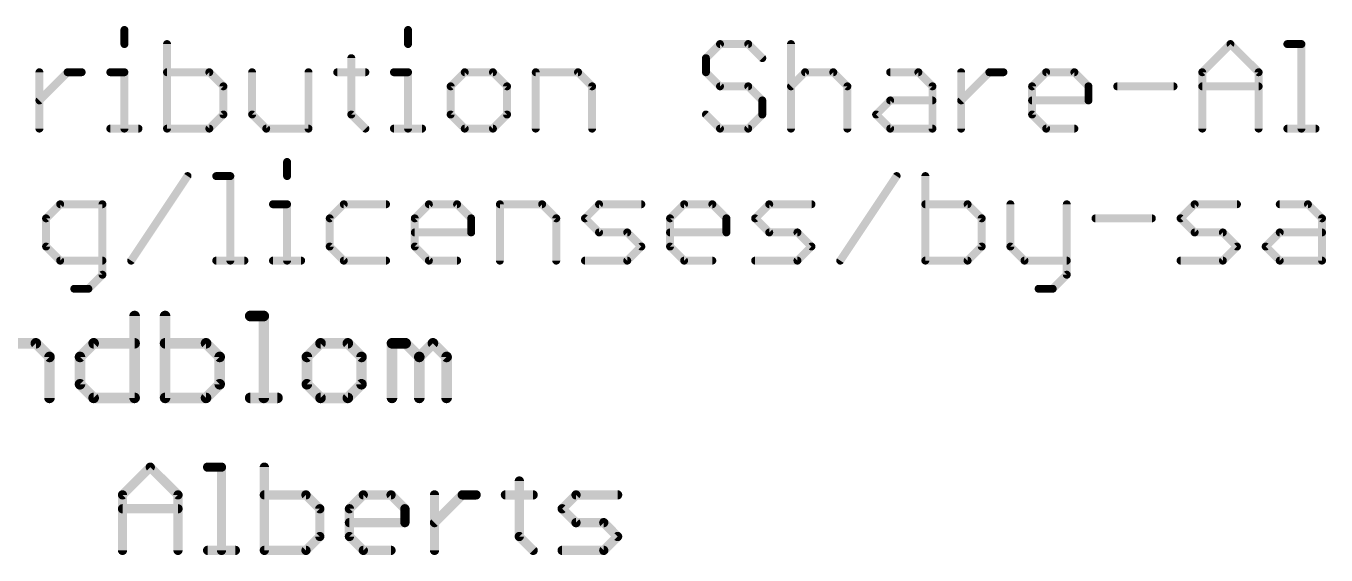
# Model space of a CAD drawing. Extents: x -36 to 71, y -16 to 19.
# Drawn here: x 24.16 to 49.18, y -15.24 to -5.06 of the extents above; entities that cross this region are included whole.
import ezdxf

# ---------------------------------------------------------------- set-up
doc = ezdxf.new("R2010")
doc.units = 0
doc.layers.add('51', color=53, linetype='CONTINUOUS')

msp = doc.modelspace()

# ---------------------------------------------------------------- linework, layer by layer
at = {"layer": '51'}
for points, const_width in [([(26.0567, -5.1376), (26.0567, -5.4088)], 0.1524), ([(31.5139, -5.1376), (31.5139, -5.4088)], 0.1524), ([(26.8769, -5.4088), (26.8769, -7.0358)], 0.1524), ([(37.5168, -5.4088), (37.2456, -5.68)], 0.1524), ([(38.0591, -5.4088), (37.5168, -5.4088)], 0.1524), ([(38.3303, -5.68), (38.0591, -5.4088)], 0.1524), ([(38.8828, -5.4088), (38.8828, -7.0358)], 0.1524), ([(46.7957, -5.9511), (47.338, -5.4088)], 0.1524), ([(47.338, -5.4088), (47.8803, -5.9511)], 0.1524), ([(48.4328, -5.4088), (48.704, -5.4088)], 0.1524), ([(48.704, -5.4088), (48.704, -7.0358)], 0.1524), ([(30.4224, -5.68), (30.4224, -6.7646)], 0.1524), ([(37.2456, -5.68), (37.2456, -5.9511)], 0.1524), ([(24.4212, -7.0358), (24.4212, -5.9511)], 0.1524), ([(24.4212, -6.4935), (24.9635, -5.9511)], 0.1524), ([(24.9635, -5.9511), (25.2347, -5.9511)], 0.1524), ([(25.7855, -5.9511), (26.0567, -5.9511)], 0.1524), ([(26.0567, -5.9511), (26.0567, -7.0358)], 0.1524), ([(27.6904, -5.9511), (26.8769, -5.9511)], 0.1524), ([(27.9616, -6.2223), (27.6904, -5.9511)], 0.1524), ([(28.5141, -5.9511), (28.5141, -6.7646)], 0.1524), ([(29.5988, -7.0358), (29.5988, -5.9511)], 0.1524), ([(30.1513, -5.9511), (30.6936, -5.9511)], 0.1524), ([(31.2427, -5.9511), (31.5139, -5.9511)], 0.1524), ([(31.5139, -5.9511), (31.5139, -7.0358)], 0.1524), ([(32.6053, -5.9511), (32.3341, -6.2223)], 0.1524), ([(33.1476, -5.9511), (32.6053, -5.9511)], 0.1524), ([(33.4188, -6.2223), (33.1476, -5.9511)], 0.1524), ([(33.9713, -7.0358), (33.9713, -5.9511)], 0.1524), ([(33.9713, -5.9511), (34.7848, -5.9511)], 0.1524), ([(34.7848, -5.9511), (35.0559, -6.2223)], 0.1524), ([(37.2456, -5.9511), (37.5168, -6.2223)], 0.1524), ([(38.8828, -6.2223), (39.1539, -5.9511)], 0.1524), ([(39.1539, -5.9511), (39.6962, -5.9511)], 0.1524), ([(39.6962, -5.9511), (39.9674, -6.2223)], 0.1524), ([(40.7911, -5.9511), (41.3334, -5.9511)], 0.1524), ([(41.3334, -5.9511), (41.6046, -6.2223)], 0.1524), ([(42.1571, -7.0358), (42.1571, -5.9511)], 0.1524), ([(42.1571, -6.4935), (42.6994, -5.9511)], 0.1524), ([(42.6994, -5.9511), (42.9706, -5.9511)], 0.1524), ([(43.5214, -6.2223), (43.7925, -5.9511)], 0.1524), ([(43.7925, -5.9511), (44.3349, -5.9511)], 0.1524), ([(44.3349, -5.9511), (44.606, -6.2223)], 0.1524), ([(46.7957, -7.0358), (46.7957, -5.9511)], 0.1524), ([(47.8803, -5.9511), (47.8803, -7.0358)], 0.1524), ([(27.9616, -6.7646), (27.9616, -6.2223)], 0.1524), ([(32.3341, -6.2223), (32.3341, -6.7646)], 0.1524), ([(33.4188, -6.7646), (33.4188, -6.2223)], 0.1524), ([(35.0559, -6.2223), (35.0559, -7.0358)], 0.1524), ([(37.5168, -6.2223), (38.0591, -6.2223)], 0.1524), ([(38.0591, -6.2223), (38.3303, -6.4935)], 0.1524), ([(39.9674, -6.2223), (39.9674, -7.0358)], 0.1524), ([(41.6046, -6.2223), (41.6046, -7.0358)], 0.1524), ([(43.5214, -6.7646), (43.5214, -6.2223)], 0.1524), ([(44.606, -6.2223), (44.606, -6.4935)], 0.1524), ([(45.1585, -6.2223), (46.2432, -6.2223)], 0.1524), ([(46.7957, -6.2223), (47.8803, -6.2223)], 0.1524), ([(38.3303, -6.4935), (38.3303, -6.7646)], 0.1524), ([(40.5199, -6.7646), (40.7911, -6.4935)], 0.1524), ([(40.7911, -6.4935), (41.6046, -6.4935)], 0.1524), ([(44.606, -6.4935), (43.5214, -6.4935)], 0.1524), ([(27.6904, -7.0358), (27.9616, -6.7646)], 0.1524), ([(28.5141, -6.7646), (28.7853, -7.0358)], 0.1524), ([(30.4224, -6.7646), (30.6936, -7.0358)], 0.1524), ([(32.3341, -6.7646), (32.6053, -7.0358)], 0.1524), ([(33.1476, -7.0358), (33.4188, -6.7646)], 0.1524), ([(37.5168, -7.0358), (37.2456, -6.7646)], 0.1524), ([(38.3303, -6.7646), (38.0591, -7.0358)], 0.1524), ([(40.7911, -7.0358), (40.5199, -6.7646)], 0.1524), ([(43.7925, -7.0358), (43.5214, -6.7646)], 0.1524), ([(25.7855, -7.0358), (26.3278, -7.0358)], 0.1524), ([(26.8769, -7.0358), (27.6904, -7.0358)], 0.1524), ([(28.7853, -7.0358), (29.5988, -7.0358)], 0.1524), ([(31.2427, -7.0358), (31.785, -7.0358)], 0.1524), ([(32.6053, -7.0358), (33.1476, -7.0358)], 0.1524), ([(38.0591, -7.0358), (37.5168, -7.0358)], 0.1524), ([(41.6046, -7.0358), (40.7911, -7.0358)], 0.1524), ([(44.3349, -7.0358), (43.7925, -7.0358)], 0.1524), ([(48.4328, -7.0358), (48.9752, -7.0358)], 0.1524), ([(29.1865, -7.6776), (29.1865, -7.9488)], 0.1524), ([(26.1868, -9.5758), (27.2714, -7.9488)], 0.1524), ([(27.8239, -7.9488), (28.0951, -7.9488)], 0.1524), ([(28.0951, -7.9488), (28.0951, -9.5758)], 0.1524), ([(39.8297, -9.5758), (40.9144, -7.9488)], 0.1524), ([(41.4669, -7.9488), (41.4669, -9.5758)], 0.1524), ([(24.8208, -8.4911), (24.5496, -8.7623)], 0.1524), ([(25.6343, -8.4911), (24.8208, -8.4911)], 0.1524), ([(25.6343, -9.847), (25.6343, -8.4911)], 0.1524), ([(28.9154, -8.4911), (29.1865, -8.4911)], 0.1524), ([(29.1865, -8.4911), (29.1865, -9.5758)], 0.1524), ([(30.278, -8.4911), (30.0068, -8.7623)], 0.1524), ([(31.0915, -8.4911), (30.278, -8.4911)], 0.1524), ([(31.644, -8.7623), (31.9151, -8.4911)], 0.1524), ([(31.9151, -8.4911), (32.4575, -8.4911)], 0.1524), ([(32.4575, -8.4911), (32.7286, -8.7623)], 0.1524), ([(33.2811, -9.5758), (33.2811, -8.4911)], 0.1524), ([(33.2811, -8.4911), (34.0946, -8.4911)], 0.1524), ([(34.0946, -8.4911), (34.3658, -8.7623)], 0.1524), ([(34.9183, -8.7623), (35.1894, -8.4911)], 0.1524), ([(35.1894, -8.4911), (36.0029, -8.4911)], 0.1524), ([(36.5554, -8.7623), (36.8266, -8.4911)], 0.1524), ([(36.8266, -8.4911), (37.3689, -8.4911)], 0.1524), ([(37.3689, -8.4911), (37.6401, -8.7623)], 0.1524), ([(38.1926, -8.7623), (38.4637, -8.4911)], 0.1524), ([(38.4637, -8.4911), (39.2772, -8.4911)], 0.1524), ([(42.2804, -8.4911), (41.4669, -8.4911)], 0.1524), ([(42.5516, -8.7623), (42.2804, -8.4911)], 0.1524), ([(43.1041, -8.4911), (43.1041, -9.3046)], 0.1524), ([(44.1887, -8.4911), (44.1887, -9.847)], 0.1524), ([(46.3784, -8.7623), (46.6495, -8.4911)], 0.1524), ([(46.6495, -8.4911), (47.463, -8.4911)], 0.1524), ([(48.2867, -8.4911), (48.829, -8.4911)], 0.1524), ([(48.829, -8.4911), (49.1002, -8.7623)], 0.1524), ([(24.5496, -8.7623), (24.5496, -9.3046)], 0.1524), ([(30.0068, -8.7623), (30.0068, -9.3046)], 0.1524), ([(31.644, -9.3046), (31.644, -8.7623)], 0.1524), ([(32.7286, -8.7623), (32.7286, -9.0335)], 0.1524), ([(34.3658, -8.7623), (34.3658, -9.5758)], 0.1524), ([(35.1894, -9.0335), (34.9183, -8.7623)], 0.1524), ([(36.5554, -9.3046), (36.5554, -8.7623)], 0.1524), ([(37.6401, -8.7623), (37.6401, -9.0335)], 0.1524), ([(38.4637, -9.0335), (38.1926, -8.7623)], 0.1524), ([(42.5516, -9.3046), (42.5516, -8.7623)], 0.1524), ([(44.7412, -8.7623), (45.8259, -8.7623)], 0.1524), ([(46.6495, -9.0335), (46.3784, -8.7623)], 0.1524), ([(49.1002, -8.7623), (49.1002, -9.5758)], 0.1524), ([(32.7286, -9.0335), (31.644, -9.0335)], 0.1524), ([(35.7318, -9.0335), (35.1894, -9.0335)], 0.1524), ([(36.0029, -9.3046), (35.7318, -9.0335)], 0.1524), ([(37.6401, -9.0335), (36.5554, -9.0335)], 0.1524), ([(39.0061, -9.0335), (38.4637, -9.0335)], 0.1524), ([(39.2772, -9.3046), (39.0061, -9.0335)], 0.1524), ([(47.1919, -9.0335), (46.6495, -9.0335)], 0.1524), ([(47.463, -9.3046), (47.1919, -9.0335)], 0.1524), ([(48.0155, -9.3046), (48.2867, -9.0335)], 0.1524), ([(48.2867, -9.0335), (49.1002, -9.0335)], 0.1524), ([(24.5496, -9.3046), (24.8208, -9.5758)], 0.1524), ([(30.0068, -9.3046), (30.278, -9.5758)], 0.1524), ([(31.9151, -9.5758), (31.644, -9.3046)], 0.1524), ([(35.7318, -9.5758), (36.0029, -9.3046)], 0.1524), ([(36.8266, -9.5758), (36.5554, -9.3046)], 0.1524), ([(39.0061, -9.5758), (39.2772, -9.3046)], 0.1524), ([(42.2804, -9.5758), (42.5516, -9.3046)], 0.1524), ([(43.1041, -9.3046), (43.3752, -9.5758)], 0.1524), ([(47.1919, -9.5758), (47.463, -9.3046)], 0.1524), ([(48.2867, -9.5758), (48.0155, -9.3046)], 0.1524), ([(24.8208, -9.5758), (25.6343, -9.5758)], 0.1524), ([(27.8239, -9.5758), (28.3663, -9.5758)], 0.1524), ([(28.9154, -9.5758), (29.4577, -9.5758)], 0.1524), ([(30.278, -9.5758), (31.0915, -9.5758)], 0.1524), ([(32.4575, -9.5758), (31.9151, -9.5758)], 0.1524), ([(34.9183, -9.5758), (35.7318, -9.5758)], 0.1524), ([(37.3689, -9.5758), (36.8266, -9.5758)], 0.1524), ([(38.1926, -9.5758), (39.0061, -9.5758)], 0.1524), ([(41.4669, -9.5758), (42.2804, -9.5758)], 0.1524), ([(43.3752, -9.5758), (44.1887, -9.5758)], 0.1524), ([(46.3784, -9.5758), (47.1919, -9.5758)], 0.1524), ([(49.1002, -9.5758), (48.2867, -9.5758)], 0.1524), ([(25.3631, -10.1181), (25.6343, -9.847)], 0.1524), ([(44.1887, -9.847), (43.9175, -10.1181)], 0.1524), ([(25.0919, -10.1181), (25.3631, -10.1181)], 0.1524), ([(43.9175, -10.1181), (43.6464, -10.1181)], 0.1524), ([(26.253, -10.6413), (26.253, -12.2174)], 0.2032), ([(26.8394, -10.6413), (26.8394, -12.2174)], 0.2032), ([(28.4766, -10.6413), (28.7393, -10.6413)], 0.2032), ([(28.7393, -10.6413), (28.7393, -12.2174)], 0.2032), ([(23.5651, -11.1666), (24.3532, -11.1666)], 0.2032), ([(24.3532, -11.1666), (24.6159, -11.4293)], 0.2032), ([(25.2023, -11.4293), (25.4649, -11.1666)], 0.2032), ([(25.4649, -11.1666), (26.253, -11.1666)], 0.2032), ([(27.6275, -11.1666), (26.8394, -11.1666)], 0.2032), ([(27.8902, -11.4293), (27.6275, -11.1666)], 0.2032), ([(29.8307, -11.1666), (29.568, -11.4293)], 0.2032), ([(30.3561, -11.1666), (29.8307, -11.1666)], 0.2032), ([(30.6188, -11.4293), (30.3561, -11.1666)], 0.2032), ([(31.2052, -12.2174), (31.2052, -11.1666)], 0.2032), ([(31.2052, -11.1666), (31.4679, -11.1666)], 0.2032), ([(31.4679, -11.1666), (31.7305, -11.4293)], 0.2032), ([(31.7305, -11.4293), (31.9932, -11.1666)], 0.2032), ([(31.9932, -11.1666), (32.2559, -11.4293)], 0.2032), ([(24.6159, -11.4293), (24.6159, -12.2174)], 0.2032), ([(25.2023, -11.9547), (25.2023, -11.4293)], 0.2032), ([(27.8902, -11.9547), (27.8902, -11.4293)], 0.2032), ([(29.568, -11.4293), (29.568, -11.9547)], 0.2032), ([(30.6188, -11.9547), (30.6188, -11.4293)], 0.2032), ([(31.7305, -11.4293), (31.7305, -12.2174)], 0.2032), ([(32.2559, -11.4293), (32.2559, -12.2174)], 0.2032), ([(25.4649, -12.2174), (25.2023, -11.9547)], 0.2032), ([(27.6275, -12.2174), (27.8902, -11.9547)], 0.2032), ([(29.568, -11.9547), (29.8307, -12.2174)], 0.2032), ([(30.3561, -12.2174), (30.6188, -11.9547)], 0.2032), ([(26.253, -12.2174), (25.4649, -12.2174)], 0.2032), ([(26.8394, -12.2174), (27.6275, -12.2174)], 0.2032), ([(28.4766, -12.2174), (29.002, -12.2174)], 0.2032), ([(29.8307, -12.2174), (30.3561, -12.2174)], 0.2032), ([(26.0206, -14.0834), (26.5544, -13.5495)], 0.1778), ([(26.5544, -13.5495), (27.0883, -14.0834)], 0.1778), ([(27.6577, -13.5495), (27.9247, -13.5495)], 0.1778), ([(27.9247, -13.5495), (27.9247, -15.1511)], 0.1778), ([(28.7492, -13.5495), (28.7492, -15.1511)], 0.1778), ([(33.6547, -13.8165), (33.6547, -14.8842)], 0.1778), ([(26.0206, -15.1511), (26.0206, -14.0834)], 0.1778), ([(27.0883, -14.0834), (27.0883, -15.1511)], 0.1778), ([(29.55, -14.0834), (28.7492, -14.0834)], 0.1778), ([(29.8169, -14.3503), (29.55, -14.0834)], 0.1778), ([(30.3863, -14.3503), (30.6532, -14.0834)], 0.1778), ([(30.6532, -14.0834), (31.1871, -14.0834)], 0.1778), ([(31.1871, -14.0834), (31.454, -14.3503)], 0.1778), ([(32.0235, -15.1511), (32.0235, -14.0834)], 0.1778), ([(32.0235, -14.6172), (32.5573, -14.0834)], 0.1778), ([(32.5573, -14.0834), (32.8243, -14.0834)], 0.1778), ([(33.3878, -14.0834), (33.9216, -14.0834)], 0.1778), ([(34.4792, -14.3503), (34.7461, -14.0834)], 0.1778), ([(34.7461, -14.0834), (35.5469, -14.0834)], 0.1778), ([(26.0206, -14.3503), (27.0883, -14.3503)], 0.1778), ([(29.8169, -14.8842), (29.8169, -14.3503)], 0.1778), ([(30.3863, -14.8842), (30.3863, -14.3503)], 0.1778), ([(31.454, -14.3503), (31.454, -14.6172)], 0.1778), ([(34.7461, -14.6172), (34.4792, -14.3503)], 0.1778), ([(31.454, -14.6172), (30.3863, -14.6172)], 0.1778), ([(35.28, -14.6172), (34.7461, -14.6172)], 0.1778), ([(35.5469, -14.8842), (35.28, -14.6172)], 0.1778), ([(29.55, -15.1511), (29.8169, -14.8842)], 0.1778), ([(30.6532, -15.1511), (30.3863, -14.8842)], 0.1778), ([(33.6547, -14.8842), (33.9216, -15.1511)], 0.1778), ([(35.28, -15.1511), (35.5469, -14.8842)], 0.1778), ([(27.6577, -15.1511), (28.1916, -15.1511)], 0.1778), ([(28.7492, -15.1511), (29.55, -15.1511)], 0.1778), ([(31.1871, -15.1511), (30.6532, -15.1511)], 0.1778), ([(34.4792, -15.1511), (35.28, -15.1511)], 0.1778)]:
    msp.add_lwpolyline(points, dxfattribs=dict(at, const_width=const_width))
for points, const_width in [([(26.0948, -5.1376, 1), (26.0186, -5.1376)], 0.0762), ([(31.552, -5.1376, 1), (31.4758, -5.1376)], 0.0762), ([(26.0186, -5.4088, 1), (26.0948, -5.4088)], 0.0762), ([(26.915, -5.4088, 1), (26.8388, -5.4088)], 0.0762), ([(31.4758, -5.4088, 1), (31.552, -5.4088)], 0.0762), ([(37.5168, -5.3707, 1), (37.5168, -5.4469)], 0.0762), ([(37.5437, -5.4358, 1), (37.4898, -5.3819)], 0.0762), ([(38.086, -5.3819, 1), (38.0322, -5.4358)], 0.0762), ([(38.0591, -5.4469, 1), (38.0591, -5.3707)], 0.0762), ([(38.9209, -5.4088, 1), (38.8447, -5.4088)], 0.0762), ([(47.3649, -5.3819, 1), (47.3111, -5.4358)], 0.0762), ([(47.3649, -5.4358, 1), (47.3111, -5.3819)], 0.0762), ([(48.4328, -5.3707, 1), (48.4328, -5.4469)], 0.0762), ([(48.7421, -5.4088, 1), (48.6659, -5.4088)], 0.0762), ([(48.704, -5.4469, 1), (48.704, -5.3707)], 0.0762), ([(30.4605, -5.68, 1), (30.3843, -5.68)], 0.0762), ([(37.2837, -5.68, 1), (37.2075, -5.68)], 0.0762), ([(37.2187, -5.653, 1), (37.2725, -5.7069)], 0.0762), ([(38.3033, -5.7069, 1), (38.3572, -5.653)], 0.0762), ([(24.4593, -5.9511, 1), (24.3831, -5.9511)], 0.0762), ([(24.9635, -5.913, 1), (24.9635, -5.9892)], 0.0762), ([(24.9905, -5.9781, 1), (24.9366, -5.9242)], 0.0762), ([(25.2347, -5.9892, 1), (25.2347, -5.913)], 0.0762), ([(25.7855, -5.913, 1), (25.7855, -5.9892)], 0.0762), ([(26.0948, -5.9511, 1), (26.0186, -5.9511)], 0.0762), ([(26.0567, -5.9892, 1), (26.0567, -5.913)], 0.0762), ([(26.8769, -5.913, 1), (26.8769, -5.9892)], 0.0762), ([(27.7174, -5.9242, 1), (27.6635, -5.9781)], 0.0762), ([(27.6904, -5.9892, 1), (27.6904, -5.913)], 0.0762), ([(28.5522, -5.9511, 1), (28.476, -5.9511)], 0.0762), ([(29.6369, -5.9511, 1), (29.5607, -5.9511)], 0.0762), ([(30.1513, -5.913, 1), (30.1513, -5.9892)], 0.0762), ([(30.6936, -5.9892, 1), (30.6936, -5.913)], 0.0762), ([(31.2427, -5.913, 1), (31.2427, -5.9892)], 0.0762), ([(31.552, -5.9511, 1), (31.4758, -5.9511)], 0.0762), ([(31.5139, -5.9892, 1), (31.5139, -5.913)], 0.0762), ([(32.6053, -5.913, 1), (32.6053, -5.9892)], 0.0762), ([(32.6322, -5.9781, 1), (32.5783, -5.9242)], 0.0762), ([(33.1746, -5.9242, 1), (33.1207, -5.9781)], 0.0762), ([(33.1476, -5.9892, 1), (33.1476, -5.913)], 0.0762), ([(34.0094, -5.9511, 1), (33.9332, -5.9511)], 0.0762), ([(33.9713, -5.913, 1), (33.9713, -5.9892)], 0.0762), ([(34.8117, -5.9242, 1), (34.7578, -5.9781)], 0.0762), ([(34.7848, -5.9892, 1), (34.7848, -5.913)], 0.0762), ([(37.2725, -5.9242, 1), (37.2187, -5.9781)], 0.0762), ([(37.2075, -5.9511, 1), (37.2837, -5.9511)], 0.0762), ([(39.1539, -5.913, 1), (39.1539, -5.9892)], 0.0762), ([(39.1809, -5.9781, 1), (39.127, -5.9242)], 0.0762), ([(39.7232, -5.9242, 1), (39.6693, -5.9781)], 0.0762), ([(39.6962, -5.9892, 1), (39.6962, -5.913)], 0.0762), ([(40.7911, -5.913, 1), (40.7911, -5.9892)], 0.0762), ([(41.3603, -5.9242, 1), (41.3065, -5.9781)], 0.0762), ([(41.3334, -5.9892, 1), (41.3334, -5.913)], 0.0762), ([(42.1952, -5.9511, 1), (42.119, -5.9511)], 0.0762), ([(42.6994, -5.913, 1), (42.6994, -5.9892)], 0.0762), ([(42.7263, -5.9781, 1), (42.6725, -5.9242)], 0.0762), ([(42.9706, -5.9892, 1), (42.9706, -5.913)], 0.0762), ([(43.7925, -5.913, 1), (43.7925, -5.9892)], 0.0762), ([(43.8195, -5.9781, 1), (43.7656, -5.9242)], 0.0762), ([(44.3618, -5.9242, 1), (44.3079, -5.9781)], 0.0762), ([(44.3349, -5.9892, 1), (44.3349, -5.913)], 0.0762), ([(46.7687, -5.9242, 1), (46.8226, -5.9781)], 0.0762), ([(46.8338, -5.9511, 1), (46.7576, -5.9511)], 0.0762), ([(47.9184, -5.9511, 1), (47.8422, -5.9511)], 0.0762), ([(47.8534, -5.9781, 1), (47.9073, -5.9242)], 0.0762), ([(27.9997, -6.2223, 1), (27.9235, -6.2223)], 0.0762), ([(27.9347, -6.2492, 1), (27.9885, -6.1954)], 0.0762), ([(32.3722, -6.2223, 1), (32.296, -6.2223)], 0.0762), ([(32.3072, -6.1954, 1), (32.3611, -6.2492)], 0.0762), ([(33.4569, -6.2223, 1), (33.3807, -6.2223)], 0.0762), ([(33.3918, -6.2492, 1), (33.4457, -6.1954)], 0.0762), ([(35.094, -6.2223, 1), (35.0178, -6.2223)], 0.0762), ([(35.029, -6.2492, 1), (35.0829, -6.1954)], 0.0762), ([(37.5168, -6.1842, 1), (37.5168, -6.2604)], 0.0762), ([(37.4898, -6.2492, 1), (37.5437, -6.1954)], 0.0762), ([(38.086, -6.1954, 1), (38.0321, -6.2492)], 0.0762), ([(38.0591, -6.2604, 1), (38.0591, -6.1842)], 0.0762), ([(38.8558, -6.1954, 1), (38.9097, -6.2492)], 0.0762), ([(40.0055, -6.2223, 1), (39.9293, -6.2223)], 0.0762), ([(39.9405, -6.2492, 1), (39.9944, -6.1954)], 0.0762), ([(41.6427, -6.2223, 1), (41.5665, -6.2223)], 0.0762), ([(41.5776, -6.2492, 1), (41.6315, -6.1954)], 0.0762), ([(43.5595, -6.2223, 1), (43.4833, -6.2223)], 0.0762), ([(43.4944, -6.1954, 1), (43.5483, -6.2492)], 0.0762), ([(44.6441, -6.2223, 1), (44.5679, -6.2223)], 0.0762), ([(44.5791, -6.2492, 1), (44.633, -6.1954)], 0.0762), ([(45.1585, -6.1842, 1), (45.1585, -6.2604)], 0.0762), ([(46.2432, -6.2604, 1), (46.2432, -6.1842)], 0.0762), ([(46.7957, -6.1842, 1), (46.7957, -6.2604)], 0.0762), ([(47.8803, -6.2604, 1), (47.8803, -6.1842)], 0.0762), ([(24.3943, -6.4665, 1), (24.4481, -6.5204)], 0.0762), ([(38.3684, -6.4935, 1), (38.2922, -6.4935)], 0.0762), ([(38.3033, -6.5204, 1), (38.3572, -6.4665)], 0.0762), ([(40.7911, -6.4554, 1), (40.7911, -6.5316)], 0.0762), ([(40.818, -6.5204, 1), (40.7641, -6.4665)], 0.0762), ([(41.6046, -6.5316, 1), (41.6046, -6.4554)], 0.0762), ([(42.1301, -6.4665, 1), (42.184, -6.5204)], 0.0762), ([(43.5214, -6.4554, 1), (43.5214, -6.5316)], 0.0762), ([(44.5679, -6.4935, 1), (44.6441, -6.4935)], 0.0762), ([(44.606, -6.5316, 1), (44.606, -6.4554)], 0.0762), ([(27.9235, -6.7646, 1), (27.9997, -6.7646)], 0.0762), ([(27.9885, -6.7916, 1), (27.9347, -6.7377)], 0.0762), ([(28.541, -6.7377, 1), (28.4872, -6.7916)], 0.0762), ([(28.476, -6.7646, 1), (28.5522, -6.7646)], 0.0762), ([(30.4494, -6.7377, 1), (30.3955, -6.7916)], 0.0762), ([(30.3843, -6.7646, 1), (30.4605, -6.7646)], 0.0762), ([(32.3611, -6.7377, 1), (32.3072, -6.7916)], 0.0762), ([(32.296, -6.7646, 1), (32.3722, -6.7646)], 0.0762), ([(33.3807, -6.7646, 1), (33.4569, -6.7646)], 0.0762), ([(33.4457, -6.7916, 1), (33.3918, -6.7377)], 0.0762), ([(37.2725, -6.7377, 1), (37.2187, -6.7916)], 0.0762), ([(38.2922, -6.7646, 1), (38.3684, -6.7646)], 0.0762), ([(38.3572, -6.7916, 1), (38.3033, -6.7377)], 0.0762), ([(40.5469, -6.7377, 1), (40.493, -6.7916)], 0.0762), ([(40.493, -6.7377, 1), (40.5469, -6.7916)], 0.0762), ([(43.5483, -6.7377, 1), (43.4944, -6.7916)], 0.0762), ([(43.4833, -6.7646, 1), (43.5595, -6.7646)], 0.0762), ([(24.3831, -7.0358, 1), (24.4593, -7.0358)], 0.0762), ([(25.7855, -6.9977, 1), (25.7855, -7.0739)], 0.0762), ([(26.0186, -7.0358, 1), (26.0948, -7.0358)], 0.0762), ([(26.3278, -7.0739, 1), (26.3278, -6.9977)], 0.0762), ([(26.8769, -6.9977, 1), (26.8769, -7.0739)], 0.0762), ([(26.8388, -7.0358, 1), (26.915, -7.0358)], 0.0762), ([(27.6635, -7.0089, 1), (27.7174, -7.0627)], 0.0762), ([(27.6904, -7.0739, 1), (27.6904, -6.9977)], 0.0762), ([(28.7853, -6.9977, 1), (28.7853, -7.0739)], 0.0762), ([(28.7583, -7.0627, 1), (28.8122, -7.0089)], 0.0762), ([(29.5607, -7.0358, 1), (29.6369, -7.0358)], 0.0762), ([(29.5988, -7.0739, 1), (29.5988, -6.9977)], 0.0762), ([(30.6666, -7.0627, 1), (30.7205, -7.0089)], 0.0762), ([(31.2427, -6.9977, 1), (31.2427, -7.0739)], 0.0762), ([(31.4758, -7.0358, 1), (31.552, -7.0358)], 0.0762), ([(31.785, -7.0739, 1), (31.785, -6.9977)], 0.0762), ([(32.6053, -6.9977, 1), (32.6053, -7.0739)], 0.0762), ([(32.5783, -7.0627, 1), (32.6322, -7.0089)], 0.0762), ([(33.1207, -7.0089, 1), (33.1746, -7.0627)], 0.0762), ([(33.1476, -7.0739, 1), (33.1476, -6.9977)], 0.0762), ([(33.9332, -7.0358, 1), (34.0094, -7.0358)], 0.0762), ([(35.0178, -7.0358, 1), (35.094, -7.0358)], 0.0762), ([(37.5168, -6.9977, 1), (37.5168, -7.0739)], 0.0762), ([(37.4898, -7.0627, 1), (37.5437, -7.0089)], 0.0762), ([(38.0322, -7.0089, 1), (38.086, -7.0627)], 0.0762), ([(38.0591, -7.0739, 1), (38.0591, -6.9977)], 0.0762), ([(38.8447, -7.0358, 1), (38.9209, -7.0358)], 0.0762), ([(39.9293, -7.0358, 1), (40.0055, -7.0358)], 0.0762), ([(40.7911, -6.9977, 1), (40.7911, -7.0739)], 0.0762), ([(40.7641, -7.0627, 1), (40.818, -7.0089)], 0.0762), ([(41.5665, -7.0358, 1), (41.6427, -7.0358)], 0.0762), ([(41.6046, -7.0739, 1), (41.6046, -6.9977)], 0.0762), ([(42.119, -7.0358, 1), (42.1952, -7.0358)], 0.0762), ([(43.7925, -6.9977, 1), (43.7925, -7.0739)], 0.0762), ([(43.7656, -7.0627, 1), (43.8195, -7.0089)], 0.0762), ([(44.3349, -7.0739, 1), (44.3349, -6.9977)], 0.0762), ([(46.7576, -7.0358, 1), (46.8338, -7.0358)], 0.0762), ([(47.8422, -7.0358, 1), (47.9184, -7.0358)], 0.0762), ([(48.4328, -6.9977, 1), (48.4328, -7.0739)], 0.0762), ([(48.6659, -7.0358, 1), (48.7421, -7.0358)], 0.0762), ([(48.9752, -7.0739, 1), (48.9752, -6.9977)], 0.0762), ([(29.2246, -7.6776, 1), (29.1484, -7.6776)], 0.0762), ([(27.3031, -7.9699, 1), (27.2397, -7.9277)], 0.0762), ([(27.8239, -7.9107, 1), (27.8239, -7.9869)], 0.0762), ([(28.1332, -7.9488, 1), (28.057, -7.9488)], 0.0762), ([(28.0951, -7.9869, 1), (28.0951, -7.9107)], 0.0762), ([(29.1484, -7.9488, 1), (29.2246, -7.9488)], 0.0762), ([(40.9461, -7.9699, 1), (40.8827, -7.9277)], 0.0762), ([(41.505, -7.9488, 1), (41.4288, -7.9488)], 0.0762), ([(24.8208, -8.453, 1), (24.8208, -8.5292)], 0.0762), ([(24.8477, -8.5181, 1), (24.7938, -8.4642)], 0.0762), ([(25.6724, -8.4911, 1), (25.5962, -8.4911)], 0.0762), ([(25.6343, -8.5292, 1), (25.6343, -8.453)], 0.0762), ([(28.9154, -8.453, 1), (28.9154, -8.5292)], 0.0762), ([(29.2246, -8.4911, 1), (29.1484, -8.4911)], 0.0762), ([(29.1865, -8.5292, 1), (29.1865, -8.453)], 0.0762), ([(30.278, -8.453, 1), (30.278, -8.5292)], 0.0762), ([(30.3049, -8.5181, 1), (30.251, -8.4642)], 0.0762), ([(31.0915, -8.5292, 1), (31.0915, -8.453)], 0.0762), ([(31.9151, -8.453, 1), (31.9151, -8.5292)], 0.0762), ([(31.9421, -8.5181, 1), (31.8882, -8.4642)], 0.0762), ([(32.4844, -8.4642, 1), (32.4305, -8.5181)], 0.0762), ([(32.4575, -8.5292, 1), (32.4575, -8.453)], 0.0762), ([(33.3192, -8.4911, 1), (33.243, -8.4911)], 0.0762), ([(33.2811, -8.453, 1), (33.2811, -8.5292)], 0.0762), ([(34.1215, -8.4642, 1), (34.0677, -8.5181)], 0.0762), ([(34.0946, -8.5292, 1), (34.0946, -8.453)], 0.0762), ([(35.1894, -8.453, 1), (35.1894, -8.5292)], 0.0762), ([(35.2164, -8.5181, 1), (35.1625, -8.4642)], 0.0762), ([(36.0029, -8.5292, 1), (36.0029, -8.453)], 0.0762), ([(36.8266, -8.453, 1), (36.8266, -8.5292)], 0.0762), ([(36.8535, -8.5181, 1), (36.7996, -8.4642)], 0.0762), ([(37.3959, -8.4642, 1), (37.342, -8.5181)], 0.0762), ([(37.3689, -8.5292, 1), (37.3689, -8.453)], 0.0762), ([(38.4637, -8.453, 1), (38.4637, -8.5292)], 0.0762), ([(38.4907, -8.5181, 1), (38.4368, -8.4642)], 0.0762), ([(39.2772, -8.5292, 1), (39.2772, -8.453)], 0.0762), ([(41.4669, -8.453, 1), (41.4669, -8.5292)], 0.0762), ([(42.3073, -8.4642, 1), (42.2534, -8.5181)], 0.0762), ([(42.2804, -8.5292, 1), (42.2804, -8.453)], 0.0762), ([(43.1422, -8.4911, 1), (43.066, -8.4911)], 0.0762), ([(44.2268, -8.4911, 1), (44.1506, -8.4911)], 0.0762), ([(46.6495, -8.453, 1), (46.6495, -8.5292)], 0.0762), ([(46.6765, -8.5181, 1), (46.6226, -8.4642)], 0.0762), ([(47.463, -8.5292, 1), (47.463, -8.453)], 0.0762), ([(48.2867, -8.453, 1), (48.2867, -8.5292)], 0.0762), ([(48.856, -8.4642, 1), (48.8021, -8.5181)], 0.0762), ([(48.829, -8.5292, 1), (48.829, -8.453)], 0.0762), ([(24.5877, -8.7623, 1), (24.5115, -8.7623)], 0.0762), ([(24.5227, -8.7354, 1), (24.5766, -8.7892)], 0.0762), ([(30.0449, -8.7623, 1), (29.9687, -8.7623)], 0.0762), ([(29.9799, -8.7354, 1), (30.0337, -8.7892)], 0.0762), ([(31.6821, -8.7623, 1), (31.6059, -8.7623)], 0.0762), ([(31.617, -8.7354, 1), (31.6709, -8.7892)], 0.0762), ([(32.7667, -8.7623, 1), (32.6905, -8.7623)], 0.0762), ([(32.7017, -8.7892, 1), (32.7556, -8.7354)], 0.0762), ([(34.4039, -8.7623, 1), (34.3277, -8.7623)], 0.0762), ([(34.3388, -8.7892, 1), (34.3927, -8.7354)], 0.0762), ([(34.9452, -8.7354, 1), (34.8913, -8.7892)], 0.0762), ([(34.8913, -8.7354, 1), (34.9452, -8.7892)], 0.0762), ([(36.5935, -8.7623, 1), (36.5173, -8.7623)], 0.0762), ([(36.5285, -8.7354, 1), (36.5824, -8.7892)], 0.0762), ([(37.6782, -8.7623, 1), (37.602, -8.7623)], 0.0762), ([(37.6131, -8.7892, 1), (37.667, -8.7354)], 0.0762), ([(38.2195, -8.7354, 1), (38.1656, -8.7892)], 0.0762), ([(38.1656, -8.7354, 1), (38.2195, -8.7892)], 0.0762), ([(42.5897, -8.7623, 1), (42.5135, -8.7623)], 0.0762), ([(42.5246, -8.7892, 1), (42.5785, -8.7354)], 0.0762), ([(44.7412, -8.7242, 1), (44.7412, -8.8004)], 0.0762), ([(45.8259, -8.8004, 1), (45.8259, -8.7242)], 0.0762), ([(46.4053, -8.7354, 1), (46.3514, -8.7892)], 0.0762), ([(46.3514, -8.7354, 1), (46.4053, -8.7892)], 0.0762), ([(49.1383, -8.7623, 1), (49.0621, -8.7623)], 0.0762), ([(49.0732, -8.7892, 1), (49.1271, -8.7354)], 0.0762), ([(31.644, -8.9954, 1), (31.644, -9.0716)], 0.0762), ([(32.6905, -9.0335, 1), (32.7667, -9.0335)], 0.0762), ([(32.7286, -9.0716, 1), (32.7286, -8.9954)], 0.0762), ([(35.1894, -8.9954, 1), (35.1894, -9.0716)], 0.0762), ([(35.1625, -9.0604, 1), (35.2164, -9.0065)], 0.0762), ([(35.7587, -9.0065, 1), (35.7048, -9.0604)], 0.0762), ([(35.7318, -9.0716, 1), (35.7318, -8.9954)], 0.0762), ([(36.5554, -8.9954, 1), (36.5554, -9.0716)], 0.0762), ([(37.602, -9.0335, 1), (37.6782, -9.0335)], 0.0762), ([(37.6401, -9.0716, 1), (37.6401, -8.9954)], 0.0762), ([(38.4637, -8.9954, 1), (38.4637, -9.0716)], 0.0762), ([(38.4368, -9.0604, 1), (38.4907, -9.0065)], 0.0762), ([(39.033, -9.0065, 1), (38.9791, -9.0604)], 0.0762), ([(39.0061, -9.0716, 1), (39.0061, -8.9954)], 0.0762), ([(46.6495, -8.9954, 1), (46.6495, -9.0716)], 0.0762), ([(46.6226, -9.0604, 1), (46.6765, -9.0065)], 0.0762), ([(47.2188, -9.0065, 1), (47.1649, -9.0604)], 0.0762), ([(47.1919, -9.0716, 1), (47.1919, -8.9954)], 0.0762), ([(48.2867, -8.9954, 1), (48.2867, -9.0716)], 0.0762), ([(48.3136, -9.0604, 1), (48.2597, -9.0065)], 0.0762), ([(49.1002, -9.0716, 1), (49.1002, -8.9954)], 0.0762), ([(24.5766, -9.2777, 1), (24.5227, -9.3316)], 0.0762), ([(30.0337, -9.2777, 1), (29.9799, -9.3316)], 0.0762), ([(31.6709, -9.2777, 1), (31.617, -9.3316)], 0.0762), ([(36.0299, -9.3316, 1), (35.976, -9.2777)], 0.0762), ([(35.976, -9.3316, 1), (36.0299, -9.2777)], 0.0762), ([(36.5824, -9.2777, 1), (36.5285, -9.3316)], 0.0762), ([(39.3042, -9.3316, 1), (39.2503, -9.2777)], 0.0762), ([(39.2503, -9.3316, 1), (39.3042, -9.2777)], 0.0762), ([(42.5785, -9.3316, 1), (42.5246, -9.2777)], 0.0762), ([(43.131, -9.2777, 1), (43.0771, -9.3316)], 0.0762), ([(47.49, -9.3316, 1), (47.4361, -9.2777)], 0.0762), ([(47.4361, -9.3316, 1), (47.49, -9.2777)], 0.0762), ([(48.0425, -9.2777, 1), (47.9886, -9.3316)], 0.0762), ([(47.9886, -9.2777, 1), (48.0425, -9.3316)], 0.0762), ([(24.5115, -9.3046, 1), (24.5877, -9.3046)], 0.0762), ([(24.8208, -9.5377, 1), (24.8208, -9.6139)], 0.0762), ([(25.6343, -9.6139, 1), (25.6343, -9.5377)], 0.0762), ([(27.8239, -9.5377, 1), (27.8239, -9.6139)], 0.0762), ([(28.3663, -9.6139, 1), (28.3663, -9.5377)], 0.0762), ([(28.9154, -9.5377, 1), (28.9154, -9.6139)], 0.0762), ([(29.4577, -9.6139, 1), (29.4577, -9.5377)], 0.0762), ([(29.9687, -9.3046, 1), (30.0449, -9.3046)], 0.0762), ([(30.278, -9.5377, 1), (30.278, -9.6139)], 0.0762), ([(31.0915, -9.6139, 1), (31.0915, -9.5377)], 0.0762), ([(31.6059, -9.3046, 1), (31.6821, -9.3046)], 0.0762), ([(31.9151, -9.5377, 1), (31.9151, -9.6139)], 0.0762), ([(32.4575, -9.6139, 1), (32.4575, -9.5377)], 0.0762), ([(34.9183, -9.5377, 1), (34.9183, -9.6139)], 0.0762), ([(35.7318, -9.6139, 1), (35.7318, -9.5377)], 0.0762), ([(36.5173, -9.3046, 1), (36.5935, -9.3046)], 0.0762), ([(36.8266, -9.5377, 1), (36.8266, -9.6139)], 0.0762), ([(37.3689, -9.6139, 1), (37.3689, -9.5377)], 0.0762), ([(38.1926, -9.5377, 1), (38.1926, -9.6139)], 0.0762), ([(39.0061, -9.6139, 1), (39.0061, -9.5377)], 0.0762), ([(41.4669, -9.5377, 1), (41.4669, -9.6139)], 0.0762), ([(42.2804, -9.6139, 1), (42.2804, -9.5377)], 0.0762), ([(42.5135, -9.3046, 1), (42.5897, -9.3046)], 0.0762), ([(43.066, -9.3046, 1), (43.1422, -9.3046)], 0.0762), ([(43.3752, -9.5377, 1), (43.3752, -9.6139)], 0.0762), ([(44.1887, -9.6139, 1), (44.1887, -9.5377)], 0.0762), ([(46.3784, -9.5377, 1), (46.3784, -9.6139)], 0.0762), ([(47.1919, -9.6139, 1), (47.1919, -9.5377)], 0.0762), ([(48.2867, -9.5377, 1), (48.2867, -9.6139)], 0.0762), ([(49.1002, -9.6139, 1), (49.1002, -9.5377)], 0.0762), ([(24.7938, -9.6027, 1), (24.8477, -9.5489)], 0.0762), ([(26.1551, -9.5547, 1), (26.2185, -9.5969)], 0.0762), ([(28.057, -9.5758, 1), (28.1332, -9.5758)], 0.0762), ([(29.1484, -9.5758, 1), (29.2246, -9.5758)], 0.0762), ([(30.251, -9.6027, 1), (30.3049, -9.5489)], 0.0762), ([(31.8882, -9.6027, 1), (31.9421, -9.5489)], 0.0762), ([(33.243, -9.5758, 1), (33.3192, -9.5758)], 0.0762), ([(34.3277, -9.5758, 1), (34.4039, -9.5758)], 0.0762), ([(35.7048, -9.5489, 1), (35.7587, -9.6027)], 0.0762), ([(36.7996, -9.6027, 1), (36.8535, -9.5489)], 0.0762), ([(38.9791, -9.5489, 1), (39.033, -9.6027)], 0.0762), ([(39.798, -9.5547, 1), (39.8614, -9.5969)], 0.0762), ([(41.4288, -9.5758, 1), (41.505, -9.5758)], 0.0762), ([(42.2534, -9.5489, 1), (42.3073, -9.6027)], 0.0762), ([(43.3483, -9.6027, 1), (43.4022, -9.5489)], 0.0762), ([(47.1649, -9.5489, 1), (47.2188, -9.6027)], 0.0762), ([(48.2597, -9.6027, 1), (48.3136, -9.5489)], 0.0762), ([(49.0621, -9.5758, 1), (49.1383, -9.5758)], 0.0762), ([(25.5962, -9.847, 1), (25.6724, -9.847)], 0.0762), ([(25.6612, -9.8739, 1), (25.6073, -9.82)], 0.0762), ([(44.1506, -9.847, 1), (44.2268, -9.847)], 0.0762), ([(44.2157, -9.8739, 1), (44.1618, -9.82)], 0.0762), ([(25.0919, -10.08, 1), (25.0919, -10.1562)], 0.0762), ([(25.3362, -10.0912, 1), (25.39, -10.1451)], 0.0762), ([(25.3631, -10.1562, 1), (25.3631, -10.08)], 0.0762), ([(43.6464, -10.08, 1), (43.6464, -10.1562)], 0.0762), ([(43.8906, -10.0912, 1), (43.9445, -10.1451)], 0.0762), ([(43.9175, -10.1562, 1), (43.9175, -10.08)], 0.0762), ([(26.3038, -10.6413, 1), (26.2022, -10.6413)], 0.1016), ([(26.8902, -10.6413, 1), (26.7886, -10.6413)], 0.1016), ([(28.4766, -10.5905, 1), (28.4766, -10.6921)], 0.1016), ([(28.7901, -10.6413, 1), (28.6885, -10.6413)], 0.1016), ([(28.7393, -10.6921, 1), (28.7393, -10.5905)], 0.1016), ([(24.3891, -11.1307, 1), (24.3173, -11.2026)], 0.1016), ([(24.3532, -11.2174, 1), (24.3532, -11.1158)], 0.1016), ([(25.4649, -11.1158, 1), (25.4649, -11.2174)], 0.1016), ([(25.5009, -11.2026, 1), (25.429, -11.1307)], 0.1016), ([(26.253, -11.2174, 1), (26.253, -11.1158)], 0.1016), ([(26.8394, -11.1158, 1), (26.8394, -11.2174)], 0.1016), ([(27.6634, -11.1307, 1), (27.5916, -11.2026)], 0.1016), ([(27.6275, -11.2174, 1), (27.6275, -11.1158)], 0.1016), ([(29.8307, -11.1158, 1), (29.8307, -11.2174)], 0.1016), ([(29.8666, -11.2026, 1), (29.7948, -11.1307)], 0.1016), ([(30.392, -11.1307, 1), (30.3202, -11.2026)], 0.1016), ([(30.3561, -11.2174, 1), (30.3561, -11.1158)], 0.1016), ([(31.256, -11.1666, 1), (31.1544, -11.1666)], 0.1016), ([(31.2052, -11.1158, 1), (31.2052, -11.2174)], 0.1016), ([(31.5038, -11.1307, 1), (31.4319, -11.2026)], 0.1016), ([(31.4679, -11.2174, 1), (31.4679, -11.1158)], 0.1016), ([(32.0292, -11.1307, 1), (31.9573, -11.2026)], 0.1016), ([(32.0292, -11.2026, 1), (31.9573, -11.1307)], 0.1016), ([(24.6667, -11.4293, 1), (24.5651, -11.4293)], 0.1016), ([(24.5799, -11.4652, 1), (24.6518, -11.3934)], 0.1016), ([(25.1663, -11.3934, 1), (25.2382, -11.4652)], 0.1016), ([(25.2531, -11.4293, 1), (25.1515, -11.4293)], 0.1016), ([(27.941, -11.4293, 1), (27.8394, -11.4293)], 0.1016), ([(27.8543, -11.4652, 1), (27.9261, -11.3934)], 0.1016), ([(29.6188, -11.4293, 1), (29.5172, -11.4293)], 0.1016), ([(29.5321, -11.3934, 1), (29.6039, -11.4652)], 0.1016), ([(30.6696, -11.4293, 1), (30.568, -11.4293)], 0.1016), ([(30.5828, -11.4652, 1), (30.6547, -11.3934)], 0.1016), ([(31.7813, -11.4293, 1), (31.6797, -11.4293)], 0.1016), ([(31.6946, -11.3934, 1), (31.7665, -11.4652)], 0.1016), ([(31.6946, -11.4652, 1), (31.7665, -11.3934)], 0.1016), ([(32.3067, -11.4293, 1), (32.2051, -11.4293)], 0.1016), ([(32.22, -11.4652, 1), (32.2918, -11.3934)], 0.1016), ([(25.2382, -11.9188, 1), (25.1663, -11.9906)], 0.1016), ([(25.1515, -11.9547, 1), (25.2531, -11.9547)], 0.1016), ([(27.8394, -11.9547, 1), (27.941, -11.9547)], 0.1016), ([(27.9261, -11.9906, 1), (27.8543, -11.9188)], 0.1016), ([(29.6039, -11.9188, 1), (29.5321, -11.9906)], 0.1016), ([(29.5172, -11.9547, 1), (29.6188, -11.9547)], 0.1016), ([(30.568, -11.9547, 1), (30.6696, -11.9547)], 0.1016), ([(30.6547, -11.9906, 1), (30.5828, -11.9188)], 0.1016), ([(24.5651, -12.2174, 1), (24.6667, -12.2174)], 0.1016), ([(25.4649, -12.1666, 1), (25.4649, -12.2682)], 0.1016), ([(25.429, -12.2533, 1), (25.5009, -12.1815)], 0.1016), ([(26.2022, -12.2174, 1), (26.3038, -12.2174)], 0.1016), ([(26.253, -12.2682, 1), (26.253, -12.1666)], 0.1016), ([(26.8394, -12.1666, 1), (26.8394, -12.2682)], 0.1016), ([(26.7886, -12.2174, 1), (26.8902, -12.2174)], 0.1016), ([(27.5916, -12.1815, 1), (27.6634, -12.2533)], 0.1016), ([(27.6275, -12.2682, 1), (27.6275, -12.1666)], 0.1016), ([(28.4766, -12.1666, 1), (28.4766, -12.2682)], 0.1016), ([(28.6885, -12.2174, 1), (28.7901, -12.2174)], 0.1016), ([(29.002, -12.2682, 1), (29.002, -12.1666)], 0.1016), ([(29.8307, -12.1666, 1), (29.8307, -12.2682)], 0.1016), ([(29.7948, -12.2533, 1), (29.8666, -12.1815)], 0.1016), ([(30.3202, -12.1815, 1), (30.392, -12.2533)], 0.1016), ([(30.3561, -12.2682, 1), (30.3561, -12.1666)], 0.1016), ([(31.1544, -12.2174, 1), (31.256, -12.2174)], 0.1016), ([(31.6797, -12.2174, 1), (31.7813, -12.2174)], 0.1016), ([(32.2051, -12.2174, 1), (32.3067, -12.2174)], 0.1016), ([(26.5859, -13.5181, 1), (26.523, -13.581)], 0.0889), ([(26.5859, -13.581, 1), (26.523, -13.5181)], 0.0889), ([(27.6577, -13.5051, 1), (27.6577, -13.594)], 0.0889), ([(27.9691, -13.5495, 1), (27.8802, -13.5495)], 0.0889), ([(27.9247, -13.594, 1), (27.9247, -13.5051)], 0.0889), ([(28.7936, -13.5495, 1), (28.7047, -13.5495)], 0.0889), ([(33.6992, -13.8165, 1), (33.6103, -13.8165)], 0.0889), ([(26.065, -14.0834, 1), (25.9761, -14.0834)], 0.0889), ([(27.1327, -14.0834, 1), (27.0438, -14.0834)], 0.0889), ([(28.7492, -14.0389, 1), (28.7492, -14.1278)], 0.0889), ([(29.5814, -14.052, 1), (29.5185, -14.1148)], 0.0889), ([(29.55, -14.1278, 1), (29.55, -14.0389)], 0.0889), ([(30.6532, -14.0389, 1), (30.6532, -14.1278)], 0.0889), ([(30.6847, -14.1148, 1), (30.6218, -14.052)], 0.0889), ([(31.2185, -14.052, 1), (31.1557, -14.1148)], 0.0889), ([(31.1871, -14.1278, 1), (31.1871, -14.0389)], 0.0889), ([(32.0679, -14.0834, 1), (31.979, -14.0834)], 0.0889), ([(32.5573, -14.0389, 1), (32.5573, -14.1278)], 0.0889), ([(32.5888, -14.1148, 1), (32.5259, -14.052)], 0.0889), ([(32.8243, -14.1278, 1), (32.8243, -14.0389)], 0.0889), ([(33.3878, -14.0389, 1), (33.3878, -14.1278)], 0.0889), ([(33.9216, -14.1278, 1), (33.9216, -14.0389)], 0.0889), ([(34.7461, -14.0389, 1), (34.7461, -14.1278)], 0.0889), ([(34.7776, -14.1148, 1), (34.7147, -14.052)], 0.0889), ([(35.5469, -14.1278, 1), (35.5469, -14.0389)], 0.0889), ([(25.9891, -14.052, 1), (26.052, -14.1148)], 0.0889), ([(27.0569, -14.1148, 1), (27.1197, -14.052)], 0.0889), ([(26.0206, -14.3059, 1), (26.0206, -14.3948)], 0.0889), ([(27.0883, -14.3948, 1), (27.0883, -14.3059)], 0.0889), ([(29.8613, -14.3503, 1), (29.7724, -14.3503)], 0.0889), ([(29.7854, -14.3817, 1), (29.8483, -14.3189)], 0.0889), ([(30.4308, -14.3503, 1), (30.3419, -14.3503)], 0.0889), ([(30.3549, -14.3189, 1), (30.4178, -14.3817)], 0.0889), ([(31.4985, -14.3503, 1), (31.4096, -14.3503)], 0.0889), ([(31.4226, -14.3817, 1), (31.4855, -14.3189)], 0.0889), ([(34.5106, -14.3189, 1), (34.4478, -14.3817)], 0.0889), ([(34.4478, -14.3189, 1), (34.5106, -14.3817)], 0.0889), ([(30.3863, -14.5728, 1), (30.3863, -14.6617)], 0.0889), ([(31.4096, -14.6172, 1), (31.4985, -14.6172)], 0.0889), ([(31.454, -14.6617, 1), (31.454, -14.5728)], 0.0889), ([(31.992, -14.5858, 1), (32.0549, -14.6487)], 0.0889), ([(34.7461, -14.5728, 1), (34.7461, -14.6617)], 0.0889), ([(34.7147, -14.6487, 1), (34.7776, -14.5858)], 0.0889), ([(35.3114, -14.5858, 1), (35.2486, -14.6487)], 0.0889), ([(35.28, -14.6617, 1), (35.28, -14.5728)], 0.0889), ([(29.7724, -14.8842, 1), (29.8613, -14.8842)], 0.0889), ([(29.8483, -14.9156, 1), (29.7854, -14.8527)], 0.0889), ([(30.4178, -14.8527, 1), (30.3549, -14.9156)], 0.0889), ([(30.3419, -14.8842, 1), (30.4308, -14.8842)], 0.0889), ([(33.6861, -14.8527, 1), (33.6233, -14.9156)], 0.0889), ([(33.6103, -14.8842, 1), (33.6992, -14.8842)], 0.0889), ([(35.5784, -14.9156, 1), (35.5155, -14.8527)], 0.0889), ([(35.5155, -14.9156, 1), (35.5784, -14.8527)], 0.0889), ([(25.9761, -15.1511, 1), (26.065, -15.1511)], 0.0889), ([(27.0438, -15.1511, 1), (27.1327, -15.1511)], 0.0889), ([(27.6577, -15.1067, 1), (27.6577, -15.1956)], 0.0889), ([(27.8802, -15.1511, 1), (27.9691, -15.1511)], 0.0889), ([(28.1916, -15.1956, 1), (28.1916, -15.1067)], 0.0889), ([(28.7047, -15.1511, 1), (28.7936, -15.1511)], 0.0889), ([(28.7492, -15.1067, 1), (28.7492, -15.1956)], 0.0889), ([(29.5185, -15.1197, 1), (29.5814, -15.1825)], 0.0889), ([(29.55, -15.1956, 1), (29.55, -15.1067)], 0.0889), ([(30.6532, -15.1067, 1), (30.6532, -15.1956)], 0.0889), ([(30.6218, -15.1825, 1), (30.6847, -15.1197)], 0.0889), ([(31.1871, -15.1956, 1), (31.1871, -15.1067)], 0.0889), ([(31.979, -15.1511, 1), (32.0679, -15.1511)], 0.0889), ([(33.8902, -15.1825, 1), (33.9531, -15.1197)], 0.0889), ([(34.4792, -15.1067, 1), (34.4792, -15.1956)], 0.0889), ([(35.2486, -15.1197, 1), (35.3114, -15.1825)], 0.0889), ([(35.28, -15.1956, 1), (35.28, -15.1067)], 0.0889)]:
    msp.add_lwpolyline(points, format="xyb", dxfattribs=dict(at, const_width=const_width))

doc.saveas('drawing.dxf')
